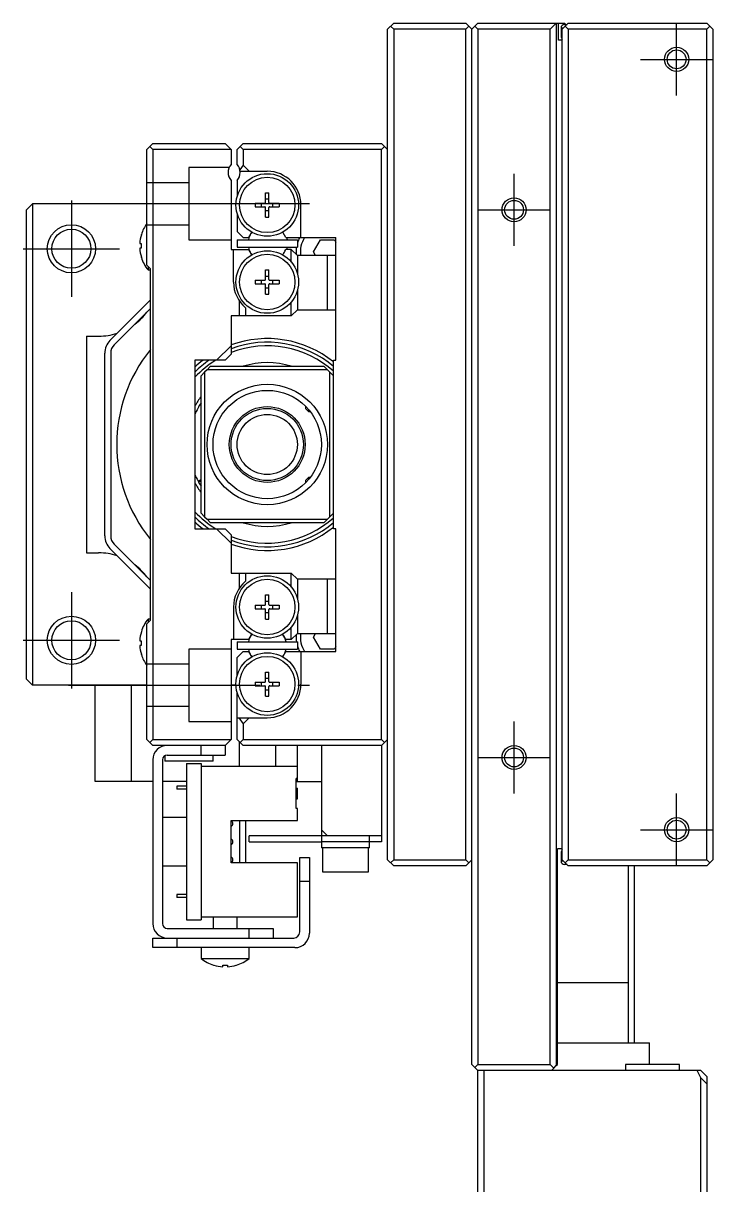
# Model space of a CAD drawing. Extents: x 0 to 668, y -8 to 417.
# Drawn here: x -0.3 to 57, y 224.8 to 321.3 of the extents above; entities that cross this region are included whole.
import ezdxf

# ---------------------------------------------------------------- set-up
doc = ezdxf.new("R2010")
doc.units = 0
doc.header["$LTSCALE"] = 0.5
doc.linetypes.add('CENTER', pattern=[50.8, 31.75, -6.35, 6.35, -6.35])
doc.linetypes.add('DASHED', pattern=[19.05, 12.7, -6.35])
for name, color, linetype in [('MSM_CENTER', 1, 'CENTER'), ('MSM_CONTINUOUS', 7, 'CONTINUOUS'), ('MSM_DASHED', 4, 'DASHED'), ('MSM_NARROW', 5, 'CONTINUOUS')]:
    doc.layers.add(name, color=color, linetype=linetype)

msp = doc.modelspace()

# ---------------------------------------------------------------- linework, layer by layer
at = {"layer": 'MSM_CENTER'}
for p, q in [((54, 315.301), (54, 321.301)), ((51, 318.301), (57, 318.301)), ((40.5, 302.801), (40.5, 308.801)), ((23.5, 306.301), (3.5, 306.301)), ((3.737, 306.564), (3.737, 298.564)), ((37.5, 305.801), (43.5, 305.801)), ((-0.263, 302.564), (7.737, 302.564)), ((23.562, 289.051), (23.562, 289.051)), ((23.562, 283.551), (23.562, 283.551)), ((3.737, 274.037), (3.737, 266.037)), ((-0.263, 270.037), (7.737, 270.037)), ((3.5, 266.301), (23.5, 266.301)), ((40.5, 257.301), (40.5, 263.301)), ((37.5, 260.301), (43.5, 260.301)), ((54, 251.301), (54, 257.301)), ((51, 254.301), (57, 254.301))]:
    msp.add_line(p, q, dxfattribs=at)
at = {"layer": 'MSM_CONTINUOUS'}
for p, q in [((30.5, 321.301), (30, 320.801)), ((30, 251.801), (30, 320.801)), ((30.5, 320.801), (30.25, 321.051)), ((30.5, 321.301), (36.5, 321.301)), ((36.5, 320.801), (30.5, 320.801)), ((30.5, 320.801), (30.5, 251.801)), ((36.5, 321.301), (37, 320.801)), ((36.75, 321.051), (36.5, 320.801)), ((36.5, 251.801), (36.5, 320.801)), ((37.5, 321.301), (37, 320.801)), ((37, 234.801), (37, 320.801)), ((37.5, 320.801), (37.25, 321.051)), ((37.5, 321.301), (44.7, 321.301)), ((43.5, 320.801), (37.5, 320.801)), ((37.5, 320.801), (37.5, 234.801)), ((44, 321.301), (43.5, 320.801)), ((43.5, 234.801), (43.5, 320.801)), ((44, 321.301), (44, 234.701)), ((44.2, 319.901), (44.2, 321.301)), ((44.4, 320.901), (44.4, 320.201)), ((44.6, 320.901), (44.4, 320.901)), ((44.5, 320.801), (45, 321.301)), ((44.5, 251.801), (44.5, 320.801)), ((44.7, 321.301), (44.8, 321.201)), ((44.7, 321.201), (44.9, 321.201)), ((45, 320.801), (44.75, 321.051)), ((45, 321.301), (56.5, 321.301)), ((56.5, 320.801), (45, 320.801)), ((45, 320.801), (45, 251.801)), ((56.5, 321.301), (57, 320.801)), ((56.75, 321.051), (56.5, 320.801)), ((56.5, 251.801), (56.5, 320.801)), ((57, 320.801), (57, 251.801)), ((44.5, 319.901), (44.2, 319.901)), ((44.4, 320.201), (44.5, 320.201)), ((10, 310.801), (10.5, 311.301)), ((10, 301.201), (10, 310.801)), ((10.5, 310.801), (10.25, 311.051)), ((10.5, 311.301), (16.5, 311.301)), ((10.5, 310.801), (10.5, 261.801)), ((17, 310.801), (10.5, 310.801)), ((16.5, 311.301), (17, 310.801)), ((17, 310.801), (17, 309.562)), ((18, 311.301), (17.5, 310.801)), ((17.5, 309.562), (17.5, 310.801)), ((18, 310.801), (17.75, 311.051)), ((18, 311.301), (29.5, 311.301)), ((18, 310.801), (18, 309.501)), ((29.5, 310.801), (18, 310.801)), ((29.5, 311.301), (30, 310.801)), ((29.75, 311.051), (29.5, 310.801)), ((29.5, 261.801), (29.5, 310.801)), ((18, 309.501), (17.727, 309.114)), ((17.745, 309.001), (20, 309.001)), ((18.5, 309.001), (18, 309.501)), ((17, 308.239), (17, 302.501)), ((17.5, 308.239), (17.5, 306.915)), ((19.855, 307.201), (20.145, 307.201)), ((19.855, 306.406), (19.855, 307.201)), ((20.145, 306.406), (20.145, 307.201)), ((0, 305.801), (0.5, 306.301)), ((0.5, 306.301), (0.5, 266.301)), ((10, 306.301), (0.5, 306.301)), ((17.402, 306.301), (17, 306.301)), ((19, 306.346), (19.795, 306.346)), ((19, 306.346), (19, 306.056)), ((19, 306.056), (19.795, 306.056)), ((19.53, 306.056), (19.53, 306.346)), ((20.145, 306.671), (19.855, 306.671)), ((19.855, 305.201), (19.855, 305.996)), ((20.145, 305.201), (20.145, 305.996)), ((20.205, 306.346), (21, 306.346)), ((20.205, 306.056), (21, 306.056)), ((20.47, 306.056), (20.47, 306.346)), ((21, 306.346), (21, 306.056)), ((22.8, 303.501), (22.8, 306.201)), ((0, 266.801), (0, 305.801)), ((17.5, 305.486), (17.5, 304.001)), ((19.855, 305.731), (20.145, 305.731)), ((19.855, 305.201), (20.145, 305.201)), ((17.5, 304.001), (18, 303.501)), ((9.544, 303.751), (9.544, 303.729)), ((17.5, 303.301), (17.5, 302.701)), ((17.5, 303.301), (22.5, 303.301)), ((18, 303.501), (18.456, 303.501)), ((18.535, 303.639), (18.456, 303.501)), ((21.544, 303.501), (21.327, 303.877)), ((21.544, 303.501), (25.7, 303.501)), ((22.5, 303.301), (22.5, 302.701)), ((23.845, 302.301), (24.423, 303.301)), ((24.423, 303.301), (25.577, 303.301)), ((25.577, 303.301), (25.7, 303.088)), ((25.7, 293.301), (25.7, 303.501)), ((9.413, 303.001), (9.544, 303.001)), ((9.544, 302.601), (9.413, 302.601)), ((9.544, 303.001), (9.544, 302.601)), ((17, 302.501), (18.456, 302.501)), ((17.2, 299.801), (17.2, 302.501)), ((17.5, 302.701), (22.5, 302.701)), ((18.456, 302.501), (18.673, 302.124)), ((21.465, 302.362), (21.544, 302.501)), ((22, 302.501), (21.544, 302.501)), ((22, 301.462), (22, 302.501)), ((22.5, 302.001), (22, 302.501)), ((24.019, 302.001), (23.845, 302.301)), ((9.544, 301.872), (9.544, 301.851)), ((10, 301.201), (10.3, 300.901)), ((10.102, 301.099), (10.102, 300.801)), ((22.5, 302.001), (22.5, 300.515)), ((25.7, 302.001), (22.5, 302.001)), ((25, 297.501), (25, 302.001)), ((10.102, 300.801), (10.3, 300.801)), ((10.3, 271.701), (10.3, 300.901)), ((19.855, 300.801), (20.145, 300.801)), ((19.855, 300.006), (19.855, 300.801)), ((20.145, 300.271), (19.855, 300.271)), ((20.145, 300.006), (20.145, 300.801)), ((19, 299.946), (19.795, 299.946)), ((19, 299.946), (19, 299.656)), ((19, 299.656), (19.795, 299.656)), ((19.53, 299.656), (19.53, 299.946)), ((19.855, 298.801), (19.855, 299.596)), ((19.855, 299.331), (20.145, 299.331)), ((20.145, 298.801), (20.145, 299.596)), ((20.205, 299.946), (21, 299.946)), ((20.205, 299.656), (21, 299.656)), ((20.47, 299.656), (20.47, 299.946)), ((21, 299.946), (21, 299.656)), ((6.939, 294.947), (10.3, 298.308)), ((17.7, 297.001), (17.7, 298.204)), ((19.855, 298.801), (20.145, 298.801)), ((22.5, 299.086), (22.5, 297.501)), ((10.3, 297.601), (7.293, 294.593)), ((18.2, 297.656), (18.2, 297.001)), ((22, 297.001), (22, 298.139)), ((22, 297.001), (22.5, 297.501)), ((22.5, 297.501), (25.7, 297.501)), ((22, 297.001), (17, 297.001)), ((17, 297.001), (17, 293.801)), ((5, 295.301), (5, 277.301)), ((5, 295.301), (6, 295.301)), ((15.793, 293.301), (17, 294.508)), ((6.5, 278.715), (6.5, 293.886)), ((7, 293.886), (7, 278.715)), ((17, 293.801), (16.5, 293.301)), ((16.5, 293.301), (14, 293.301)), ((14, 293.301), (14, 279.301)), ((15, 292.501), (14.8, 292.301)), ((15, 292.501), (15.3, 292.801)), ((25, 292.501), (15, 292.501)), ((15.3, 292.801), (24.7, 292.801)), ((24.7, 292.801), (25, 292.501)), ((25.2, 292.301), (25, 292.501)), ((25.5, 279.301), (25.5, 293.301)), ((25.5, 293.301), (25.7, 293.301)), ((14.5, 292.001), (14.8, 292.301)), ((14.5, 280.601), (14.5, 292.001)), ((14.8, 292.301), (14.8, 280.301)), ((25.2, 280.301), (25.2, 292.301)), ((25.2, 292.301), (25.5, 292.001)), ((23.2, 289.276), (23.2, 289.464)), ((23.2, 289.276), (23.425, 289.051)), ((23.425, 289.219), (23.425, 289.051)), ((23.425, 289.051), (23.562, 289.051)), ((23.562, 289.051), (23.562, 289.051)), ((23.425, 283.551), (23.2, 283.326)), ((23.2, 283.137), (23.2, 283.326)), ((23.425, 283.551), (23.425, 283.382)), ((23.562, 283.551), (23.425, 283.551)), ((23.562, 283.551), (23.562, 283.551)), ((14.8, 280.301), (14.5, 280.601)), ((14.8, 280.301), (15, 280.101)), ((15, 280.101), (25, 280.101)), ((15.3, 279.801), (15, 280.101)), ((25, 280.101), (24.7, 279.801)), ((25, 280.101), (25.2, 280.301)), ((25.5, 280.601), (25.2, 280.301)), ((14, 279.301), (16.5, 279.301)), ((24.7, 279.801), (15.3, 279.801)), ((17, 278.093), (15.793, 279.301)), ((16.5, 279.301), (17, 278.801)), ((25.7, 279.301), (25.5, 279.301)), ((25.7, 269.101), (25.7, 279.301)), ((7.293, 278.008), (10.3, 275.001)), ((17, 278.801), (17, 275.601)), ((5, 277.301), (6, 277.301)), ((10.3, 274.293), (6.939, 277.654)), ((17, 275.601), (22, 275.601)), ((17.7, 274.397), (17.7, 275.601)), ((18.2, 275.601), (18.2, 274.945)), ((22, 274.462), (22, 275.601)), ((22.5, 275.101), (22, 275.601)), ((22.5, 275.101), (22.5, 273.515)), ((25.7, 275.101), (22.5, 275.101)), ((25, 270.601), (25, 275.101)), ((19.855, 273.801), (20.145, 273.801)), ((19.855, 273.006), (19.855, 273.801)), ((20.145, 273.271), (19.855, 273.271)), ((20.145, 273.006), (20.145, 273.801)), ((17.2, 272.801), (17.2, 270.101)), ((19, 272.946), (19.795, 272.946)), ((19, 272.946), (19, 272.656)), ((19, 272.656), (19.795, 272.656)), ((19.53, 272.656), (19.53, 272.946)), ((19.855, 271.801), (19.855, 272.596)), ((19.855, 272.331), (20.145, 272.331)), ((20.145, 271.801), (20.145, 272.596)), ((20.205, 272.946), (21, 272.946)), ((20.205, 272.656), (21, 272.656)), ((20.47, 272.656), (20.47, 272.946)), ((21, 272.946), (21, 272.656)), ((10.3, 271.701), (10, 271.401)), ((10, 261.801), (10, 271.401)), ((10.102, 271.801), (10.102, 271.503)), ((10.3, 271.801), (10.102, 271.801)), ((19.855, 271.801), (20.145, 271.801)), ((22.5, 272.086), (22.5, 270.601)), ((9.544, 270.751), (9.544, 270.729)), ((18.673, 270.477), (18.456, 270.101)), ((21.544, 270.101), (21.465, 270.239)), ((22, 270.101), (22, 271.139)), ((22, 270.101), (22.5, 270.601)), ((22.5, 270.601), (25.7, 270.601)), ((23.845, 270.301), (24.019, 270.601)), ((24.423, 269.301), (23.845, 270.301)), ((9.413, 270.001), (9.544, 270.001)), ((9.544, 269.601), (9.413, 269.601)), ((9.544, 270.001), (9.544, 269.601)), ((18.456, 270.101), (17, 270.101)), ((17, 270.101), (17, 261.801)), ((17.5, 269.901), (17.5, 269.301)), ((17.5, 269.901), (22.5, 269.901)), ((17.5, 269.301), (22.5, 269.301)), ((22, 270.101), (21.544, 270.101)), ((22.5, 269.901), (22.5, 269.301)), ((25.577, 269.301), (24.423, 269.301)), ((25.7, 269.513), (25.577, 269.301)), ((9.544, 268.872), (9.544, 268.851)), ((18, 269.101), (17.5, 268.601)), ((17.5, 267.115), (17.5, 268.601)), ((18, 269.101), (18.456, 269.101)), ((18.456, 269.101), (18.535, 268.962)), ((21.327, 268.724), (21.544, 269.101)), ((21.544, 269.101), (25.7, 269.101)), ((22.8, 269.101), (22.8, 266.401)), ((19.855, 267.401), (20.145, 267.401)), ((19.855, 266.606), (19.855, 267.401)), ((20.145, 266.606), (20.145, 267.401)), ((0.5, 266.301), (0, 266.801)), ((19, 266.546), (19.795, 266.546)), ((19, 266.546), (19, 266.256)), ((19.53, 266.256), (19.53, 266.546)), ((20.145, 266.871), (19.855, 266.871)), ((20.205, 266.546), (21, 266.546)), ((20.47, 266.256), (20.47, 266.546)), ((21, 266.546), (21, 266.256)), ((10, 266.301), (0.5, 266.301)), ((5.7, 258.301), (5.7, 266.301)), ((8.7, 266.301), (8.7, 258.301)), ((17.402, 266.301), (17, 266.301)), ((17.5, 261.801), (17.5, 265.686)), ((19, 266.256), (19.795, 266.256)), ((19.855, 265.401), (19.855, 266.196)), ((19.855, 265.931), (20.145, 265.931)), ((19.855, 265.401), (20.145, 265.401)), ((20.145, 265.401), (20.145, 266.196)), ((20.205, 266.256), (21, 266.256)), ((17.5, 263.601), (20, 263.601)), ((17.646, 263.601), (18, 263.101)), ((18, 263.101), (18.5, 263.601)), ((18, 263.101), (18, 261.801)), ((10.5, 261.301), (10, 261.801)), ((10.25, 261.551), (10.5, 261.801)), ((10.5, 261.801), (17, 261.801)), ((17, 261.801), (16.5, 261.301)), ((17.5, 261.801), (18, 261.301)), ((17.7, 259.551), (17.7, 261.601)), ((17.75, 261.551), (18, 261.801)), ((18, 261.801), (29.5, 261.801)), ((29.5, 261.801), (29.75, 261.551)), ((30, 261.801), (29.5, 261.301)), ((16.5, 261.301), (10.5, 261.301)), ((14.5, 260.501), (14.5, 261.301)), ((16.5, 261.301), (16.5, 260.501)), ((29.5, 261.301), (18, 261.301)), ((20.7, 261.301), (20.7, 259.551)), ((22.5, 258.301), (22.5, 261.301)), ((24.5, 261.301), (24.5, 252.801)), ((29.5, 261.301), (29.5, 253.301)), ((10.5, 260.101), (10.5, 246.501)), ((11.3, 260.101), (11.3, 246.501)), ((11.5, 260.447), (11.5, 260.001)), ((15.5, 260.001), (11.5, 260.001)), ((11.7, 260.501), (16.5, 260.501)), ((13.3, 259.801), (13.3, 246.801)), ((13.3, 259.801), (14.5, 259.801)), ((14.5, 259.801), (14.5, 246.801)), ((15.5, 260.001), (15.5, 260.501)), ((22.5, 259.551), (14.5, 259.551)), ((10.5, 258.301), (5.7, 258.301)), ((13.3, 258.301), (11.3, 258.301)), ((12.5, 257.926), (12.5, 257.676)), ((13.3, 257.926), (12.5, 257.926)), ((13.3, 257.676), (12.5, 257.676)), ((22.4, 256.051), (22.4, 258.551)), ((22.5, 258.551), (22.4, 258.551)), ((22.4, 258.301), (24.5, 258.301)), ((22.4, 257.751), (22.5, 257.751)), ((22.5, 256.851), (22.5, 257.751)), ((22.4, 257.376), (22.5, 257.376)), ((22.4, 257.226), (22.5, 257.226)), ((22.4, 256.851), (22.5, 256.851)), ((22.5, 256.051), (22.4, 256.051)), ((22.5, 255.051), (22.5, 256.051)), ((13.3, 255.301), (11.3, 255.301)), ((17, 251.551), (17, 255.051)), ((17, 255.051), (22.5, 255.051)), ((17.7, 255.051), (17.7, 251.551)), ((18.2, 255.051), (18.2, 251.551)), ((18.5, 253.301), (18.5, 253.801)), ((29.5, 253.801), (18.5, 253.801)), ((25, 253.801), (24.5, 254.301)), ((28.5, 252.801), (28.5, 253.801)), ((18.5, 253.301), (24.5, 253.301)), ((28.5, 253.301), (24.5, 253.301)), ((29.5, 253.301), (28.5, 253.301)), ((22.7, 245.801), (22.7, 252.001)), ((22.7, 252.001), (23.5, 252.001)), ((23.5, 252.001), (23.5, 245.701)), ((28.5, 252.801), (24.5, 252.801)), ((24.6, 252.801), (24.6, 250.801)), ((28.4, 250.801), (28.4, 252.801)), ((44.5, 252.701), (44.1, 252.701)), ((44.1, 234.801), (44.1, 252.701)), ((44.4, 252.401), (44.4, 251.701)), ((44.5, 252.401), (44.4, 252.401)), ((11.3, 251.301), (13.3, 251.301)), ((22.5, 251.551), (17, 251.551)), ((22.5, 247.051), (22.5, 251.551)), ((30, 251.801), (30.5, 251.301)), ((30.5, 251.801), (30.25, 251.551)), ((30.5, 251.801), (36.5, 251.801)), ((36.5, 251.301), (30.5, 251.301)), ((36.5, 251.801), (36.75, 251.551)), ((37, 251.801), (36.5, 251.301)), ((44.4, 251.701), (44.6, 251.701)), ((45, 251.301), (44.5, 251.801)), ((44.9, 251.401), (44.7, 251.401)), ((44.75, 251.551), (45, 251.801)), ((45, 251.801), (56.5, 251.801)), ((56.5, 251.301), (45, 251.301)), ((50, 236.601), (50, 251.301)), ((50.5, 236.601), (50.5, 251.301)), ((56.5, 251.801), (56.75, 251.551)), ((57, 251.801), (56.5, 251.301)), ((23.5, 250.001), (22.7, 250.001)), ((24.6, 250.801), (28.4, 250.801)), ((13.3, 248.926), (12.5, 248.926)), ((12.5, 248.926), (12.5, 248.676)), ((13.3, 248.676), (12.5, 248.676)), ((14.5, 247.051), (22.5, 247.051)), ((15.5, 247.051), (15.5, 246.101)), ((17.5, 246.101), (17.5, 247.051)), ((11.7, 246.101), (20.5, 246.101)), ((13.3, 246.801), (14.5, 246.801)), ((18.5, 245.301), (18.5, 246.101)), ((20.5, 246.101), (20.5, 245.301)), ((10.5, 244.501), (10.5, 245.301)), ((10.5, 245.301), (22.2, 245.301)), ((12.5, 245.301), (12.5, 244.501)), ((22.3, 244.501), (10.5, 244.501)), ((14.5, 244.501), (14.5, 243.603)), ((18.5, 243.603), (18.5, 244.501)), ((14.5, 243.603), (18.5, 243.603)), ((15.55, 243.045), (15.571, 243.045)), ((16.3, 243.045), (16.7, 243.045)), ((16.3, 242.913), (16.3, 243.045)), ((16.7, 243.045), (16.7, 242.913)), ((17.429, 243.045), (17.45, 243.045)), ((44.1, 241.601), (50, 241.601)), ((44.1, 236.601), (51.75, 236.601)), ((51.75, 234.801), (51.75, 236.601)), ((37, 234.801), (37.5, 234.301)), ((37.25, 234.551), (37.5, 234.801)), ((37.5, 234.801), (43.5, 234.801)), ((43.5, 234.801), (43.8, 234.501)), ((43.6, 234.301), (43.8, 234.501)), ((43.8, 234.501), (44, 234.701)), ((44, 234.701), (44.1, 234.801)), ((54.25, 234.801), (49.75, 234.801)), ((49.75, 234.801), (49.75, 234.301)), ((54.25, 234.301), (54.25, 234.801)), ((37.5, 220.801), (37.5, 234.301)), ((56, 234.301), (37.5, 234.301)), ((38, 234.301), (38, 220.801)), ((56, 233.688), (55.694, 234.301)), ((56, 234.301), (56.5, 233.801)), ((56, 220.801), (56, 233.688)), ((56.5, 233.188), (56, 233.688)), ((56.5, 233.801), (56.5, 220.801))]:
    msp.add_line(p, q, dxfattribs=at)
for centre, radius in [((54, 318.301), 0.783), ((20, 306.201), 2.6), ((20, 306.201), 2.3), ((40.5, 305.801), 0.783), ((3.737, 302.564), 1.621), ((20, 299.801), 2.6), ((20, 299.801), 2.3), ((20, 286.301), 5), ((20, 286.301), 4.5), ((20, 286.301), 3.15), ((20, 286.301), 3), ((20, 272.801), 2.6), ((20, 272.801), 2.3), ((3.737, 270.037), 1.621), ((20, 266.401), 2.6), ((20, 266.401), 2.3), ((40.5, 260.301), 0.783), ((54, 254.301), 0.783)]:
    msp.add_circle(centre, radius, dxfattribs=at)
for centre, radius, start, end in [((44.7, 320.901), 0.3, 90, 180), ((44.7, 320.201), 0.3, 180, 228.18969), ((17.75, 308.901), 1, 138.59038, 221.40962), ((16.75, 308.901), 1, 318.59038, 41.40959), ((20, 306.201), 2.8, 0, 90), ((19.795, 306.406), 0.06, 270, 0), ((19.795, 305.996), 0.06, 0, 90), ((20.205, 306.406), 0.06, 180, 270), ((20.205, 305.996), 0.06, 90, 180), ((12.6, 302.801), 3.2, 144.34091, 162.73), ((12.6, 302.801), 3.194, 163.09474, 176.40965), ((20, 303.001), 1.587, 143.80278, 169.10695), ((20.115, 302.886), 1.75, 142.99403, 154.50518), ((19.885, 302.886), 1.75, 34.50518, 37.00597), ((20.115, 303.001), 1.587, 10.89305, 18.35844), ((25, 302.301), 2.6, 152.51357, 164.05763), ((25, 302.301), 2.25, 147.76905, 187.66226), ((12.6, 302.801), 3.194, 183.59035, 196.90526), ((20, 303.001), 1.587, 190.89305, 216.1972), ((20.115, 303.116), 1.75, 214.50518, 217.00597), ((19.885, 303.116), 1.75, 322.99403, 334.50518), ((20.115, 303.001), 1.587, 341.64156, 349.10695), ((25, 302.301), 2.6, 171.15012, 184.59658), ((12.6, 302.801), 3.2, 197.27001, 218.68219), ((20, 299.801), 2.8, 180, 229.99483), ((19.795, 300.006), 0.06, 270, 0), ((19.795, 299.596), 0.06, 0, 90), ((20.205, 300.006), 0.06, 180, 270), ((20.205, 299.596), 0.06, 90, 180), ((6, 300.301), 5, 306.8699, 323.1301), ((6, 300.301), 5, 270, 287.8669), ((8, 293.886), 1.5, 135, 180), ((8, 293.886), 1, 135, 180), ((20, 286.301), 8.8, 51.31781, 109.93227), ((20, 286.301), 8.5, 49.67978, 110.66732), ((20, 286.301), 8.2, 47.87644, 111.46013), ((20, 286.301), 12.5, 140.89578, 219.10422), ((20, 286.301), 8.8, 127.30179, 132.98589), ((20, 286.301), 8.5, 124.56032, 134.90087), ((20, 286.301), 8.2, 121.38815, 137.02972), ((20, 286.301), 6.8, 72.91742, 107.08258), ((20, 286.301), 6.8, 143.98115, 151.92751), ((20, 286.301), 6.5, 147.79577, 157.38014), ((20, 286.301), 6.5, 202.61987, 212.20423), ((20, 286.301), 6.8, 208.07249, 216.01885), ((15.227, 281.528), 1.976, 111.588, 119.30326), ((15.227, 281.528), 1.9, 112.49774, 119.34269), ((15.227, 281.528), 1.669, 115.82297, 119.29734), ((20, 286.301), 8.2, 222.97028, 238.61185), ((20, 286.301), 8.5, 225.09913, 235.43968), ((20, 286.301), 8.8, 227.01411, 232.69821), ((20, 286.301), 8.2, 248.53987, 312.12356), ((20, 286.301), 8.5, 249.33268, 310.32021), ((20, 286.301), 8.8, 250.06773, 308.68219), ((20, 286.301), 6.8, 252.91742, 287.08258), ((8, 278.715), 1.5, 180, 225), ((8, 278.715), 1, 180, 225), ((6, 272.301), 5, 72.1331, 90), ((6, 272.301), 5, 36.8699, 53.1301), ((20, 272.801), 2.8, 130.0052, 180.00002), ((19.795, 273.006), 0.06, 270, 0), ((19.795, 272.596), 0.06, 0, 90), ((20.205, 273.006), 0.06, 180, 270), ((20.205, 272.596), 0.06, 90, 180), ((12.6, 269.801), 3.2, 141.31781, 162.73), ((12.6, 269.801), 3.194, 163.09474, 176.40965), ((20, 269.601), 1.587, 143.80278, 169.10695), ((20.115, 269.486), 1.75, 142.99403, 145.49482), ((20, 269.601), 1.587, 10.89305, 36.19722), ((19.885, 269.486), 1.75, 25.49482, 37.00597), ((25, 270.301), 2.6, 175.40342, 188.84988), ((25, 270.301), 2.25, 172.33774, 212.23095), ((12.6, 269.801), 3.194, 183.59035, 196.90526), ((20, 269.601), 1.587, 190.89305, 216.19722), ((20, 269.601), 1.587, 323.80278, 349.10697), ((25, 270.301), 2.6, 195.94237, 207.48643), ((12.6, 269.801), 3.2, 197.27001, 215.65909), ((20.115, 269.716), 1.75, 205.49482, 217.00597), ((19.885, 269.716), 1.75, 322.99403, 325.49482), ((19.795, 266.606), 0.06, 270, 0), ((20, 266.401), 2.8, 270, 0), ((20.205, 266.606), 0.06, 180, 270), ((19.795, 266.196), 0.06, 0, 90), ((20.205, 266.196), 0.06, 90, 180), ((11.7, 260.101), 1.2, 90, 180), ((11.7, 260.101), 0.4, 90, 180), ((16.9, 254.801), 0.25, 293.57818, 66.42182), ((16.9, 253.301), 0.25, 293.57818, 66.42182), ((16.9, 251.801), 0.25, 293.57818, 66.42182), ((44.7, 252.401), 0.3, 131.81031, 180), ((44.7, 251.701), 0.3, 180, 270), ((11.7, 246.501), 1.2, 180, 270), ((11.7, 246.501), 0.4, 180, 270), ((22.2, 245.801), 0.5, 270, 0), ((22.3, 245.701), 1.2, 270, 0), ((16.5, 246.101), 3.2, 231.31781, 252.73), ((16.5, 246.101), 3.2, 287.27001, 308.68219), ((16.5, 246.101), 3.194, 253.09474, 266.40965), ((16.5, 246.101), 3.194, 273.59035, 286.90526)]:
    msp.add_arc(centre, radius, start, end, dxfattribs=at)
at = {"layer": 'MSM_DASHED'}
for p, q in [((16.833, 309.301), (13.5, 309.301)), ((13.5, 309.301), (13.5, 303.301)), ((13.5, 308.051), (10, 308.051)), ((10, 304.551), (13.5, 304.551)), ((13.5, 303.301), (17, 303.301)), ((13.5, 269.301), (13.5, 263.301)), ((17, 269.301), (13.5, 269.301)), ((13.5, 268.051), (10, 268.051)), ((10, 264.551), (13.5, 264.551)), ((13.5, 263.301), (17, 263.301))]:
    msp.add_line(p, q, dxfattribs=at)
at = {"layer": 'MSM_NARROW'}
for centre, radius in [((54, 318.301), 1), ((40.5, 305.801), 1), ((3.737, 302.564), 2), ((20, 286.301), 2.5), ((3.737, 270.037), 2), ((40.5, 260.301), 1), ((54, 254.301), 1)]:
    msp.add_circle(centre, radius, dxfattribs=at)

doc.saveas('drawing.dxf')
